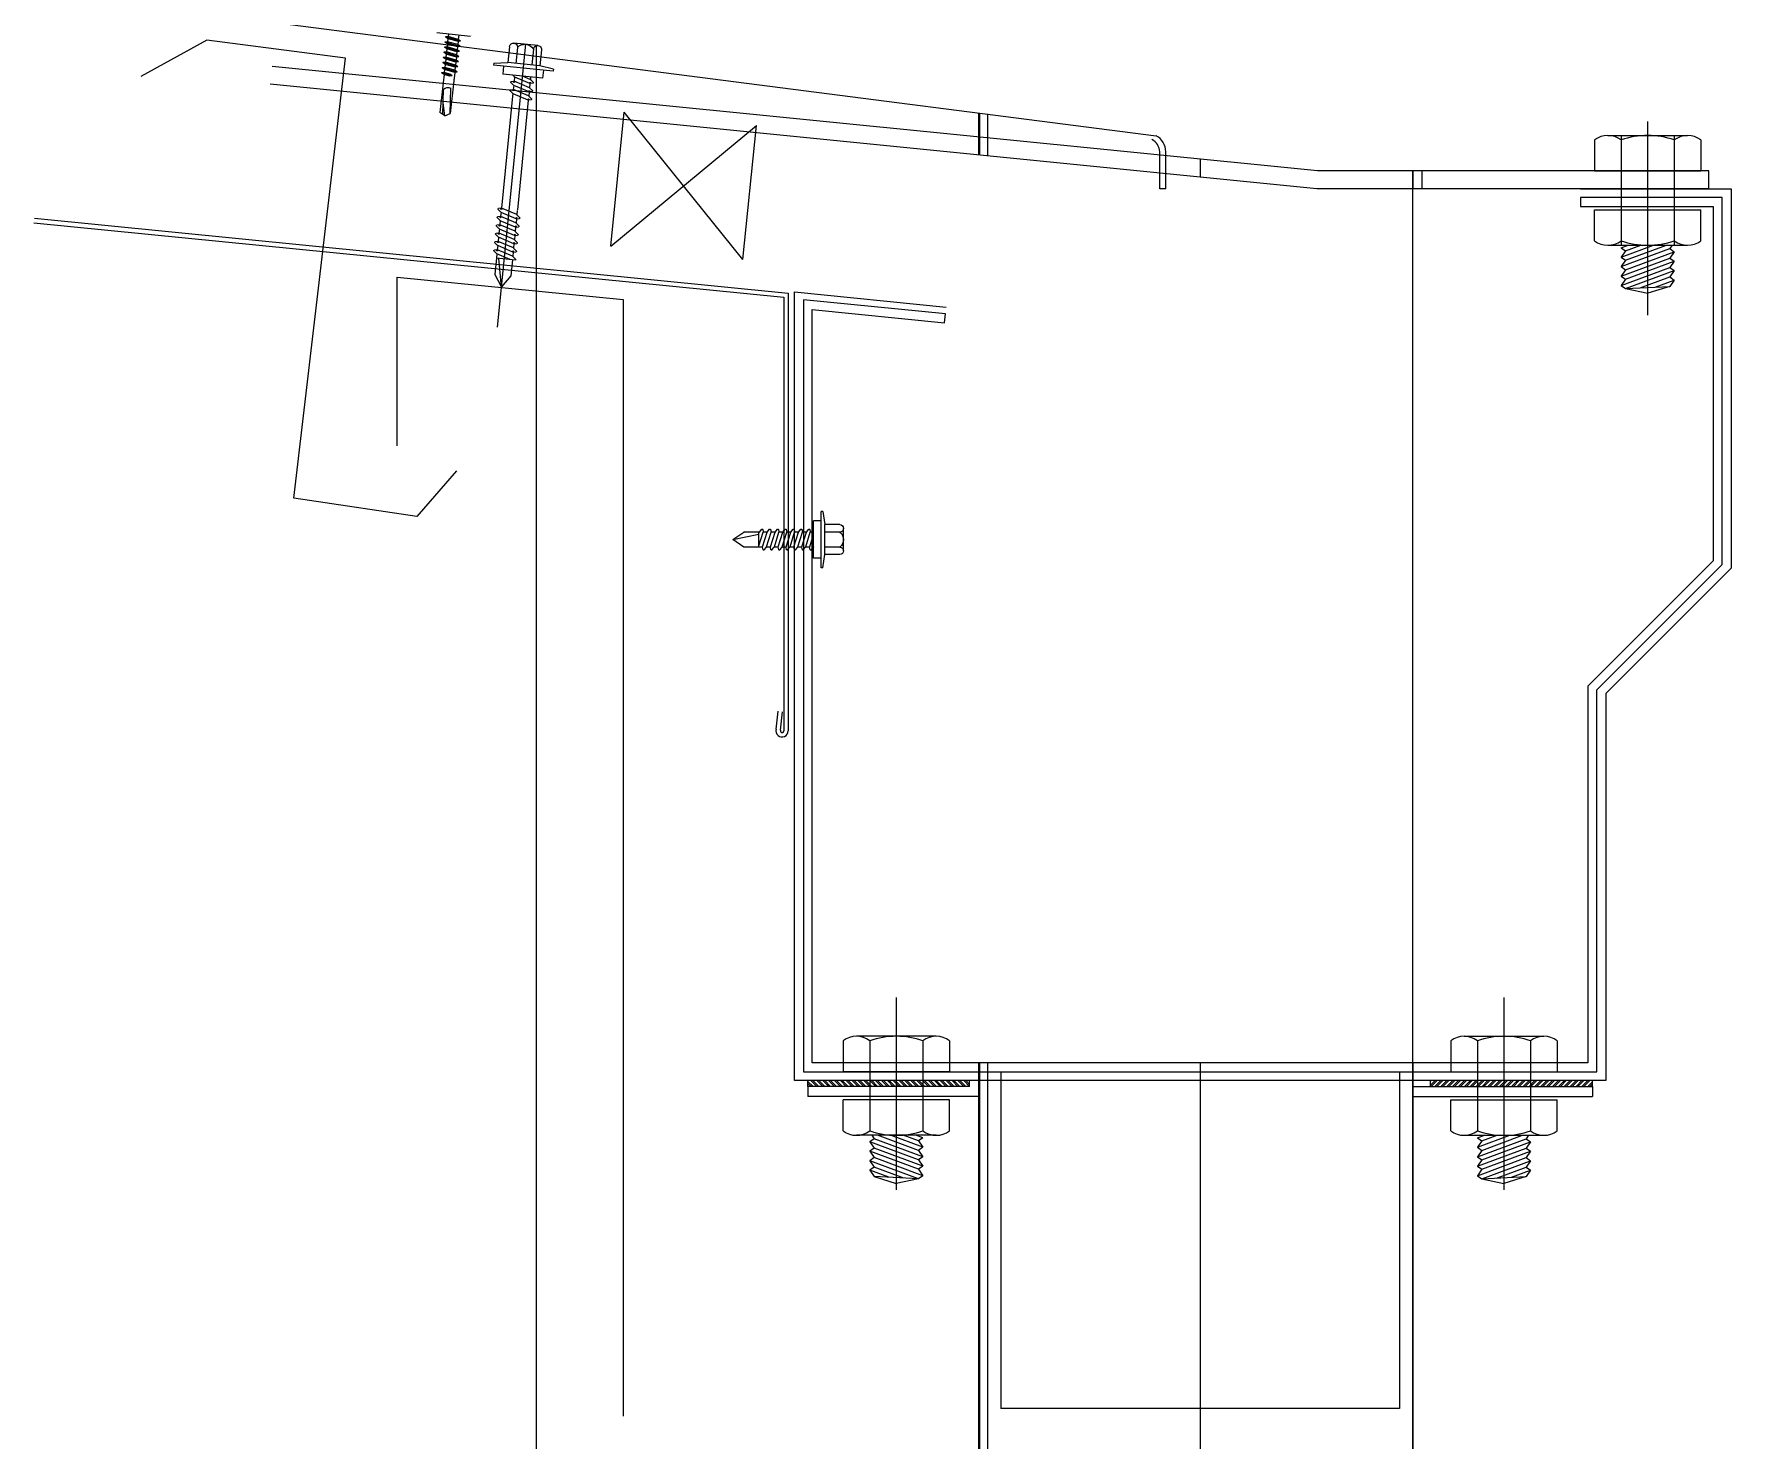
# Model space of a CAD drawing. Header units: metres. Extents: x 1610 to 5629, y 732 to 3974.
# Drawn here: x 1790.3475 to 1790.5617, y 901.8135 to 901.991 of the extents above; entities that cross this region are included whole.
import ezdxf

# ---------------------------------------------------------------- set-up
doc = ezdxf.new("R2010")
doc.units = ezdxf.units.M
doc.header["$MEASUREMENT"] = 0
doc.layers.get('0').update_dxf_attribs({"lineweight": 0})

# ---------------------------------------------------------------- blocks, each defined once
blk = doc.blocks.new('SRW-20')
for p, q in [((-2.705422169499799, 4.734488796530059), (-2.705422169499799, 2.029066627059365)), ((-2.029066627117571, 5.410844338883178), (2.029066627117571, 5.410844338854075)), ((-1.352711084735344, 4.734488796530059), (-1.352711084735344, 2.029066627059365)), ((1.352711084677139, 4.734488796500953), (1.352711084677139, 2.029066627059365)), ((2.705422169383381, 4.734488796530059), (2.705422169441589, 2.029066627030259)), ((-5.07266656772117, 1.690888855897356), (-2.705422169499799, 2.029066627059365)), ((-5.07266656772117, 1.690888855897356), (-5.07266656772117, 1.352711084735344)), ((-5.07266656772117, 1.352711084735344), (5.07266656766296, 1.352711084677139)), ((-3.381777711823815, 1.352711084706242), (-3.381777711823815, 0)), ((-3.381777711823815, 0), (3.381777711823815, 0)), ((-2.705422169441589, 2.029066627059365), (2.705422169499799, 2.029066627059365)), ((5.07266656766296, 1.690888855868251), (2.705422169441589, 2.029066627030259)), ((3.381777711823815, 1.352711084677139), (3.381777711823815, 0)), ((5.07266656766296, 1.690888855868251), (5.07266656766296, 1.352711084706242)), ((-1.868816154747037, -0.4361120414687323), (-1.368265371740561, -0.0186322928057052)), ((-1.868816154747037, -1.85252799550653), (-1.368265371740561, -1.435048246843503)), ((-1.868816154747037, -3.268943949544336), (-1.368265371740561, -2.851464200881308)), ((-1.824975299445213, -0.6132498307561037), (-1.378628323058364, -0.7083456031105017)), ((-1.824975299445213, -2.029665784793905), (-1.378628323058364, -2.124761557148302)), ((-1.352711084793553, -2.91038e-11), (-1.352711084793553, -0.0079450140765402)), ((-1.352711084793553, -0.7104601264582016), (-1.352711084735344, -1.42436096811434)), ((-1.352711084735344, -2.126876080495998), (-1.352711084735344, -2.840776922152143)), ((-1.333367849205385, -1.416069386119489), (1.327403977658832, -0.5899166617600713)), ((-1.333367849205385, -2.83248534015729), (1.327403977658832, -2.006332615797874)), ((-1.327403977658832, -0.7060096649511252), (0.9464257521030957, -2.91038e-11)), ((-1.32740397771704, -2.122425618988926), (1.333367849147176, -1.296272894658613)), ((-1.32740397771704, -3.538841573026726), (1.333367849147176, -2.712688848696414)), ((1.352711084735344, -2.91038e-11), (1.352711084677139, -0.585466200282099)), ((1.352711084735344, -1.287981312634655), (1.352711084735344, -2.001882154319901)), ((1.352711084735344, -2.70439726670156), (1.352711084677139, -3.418298108357701)), ((1.368265371682352, -1.277294033963698), (1.868816154688829, -0.8598142852715682)), ((1.368265371682352, -2.693709988001498), (1.868816154688829, -2.27623023930937)), ((1.824975299387005, -0.6826764959841967), (1.378628323058364, -0.5875807236297989)), ((1.824975299387005, -2.099092450021998), (1.378628323058364, -2.0039966776676)), ((-1.868816154747037, -4.68535990361124), (-1.368265371740561, -4.267880154919112)), ((-1.868816154747037, -6.101775857649045), (-1.368265371740561, -5.684296108956912)), ((-1.824975299445213, -3.446081738831707), (-1.378628323058364, -3.541177511186106)), ((-1.824975299445213, -4.862497692898613), (-1.378628323058364, -4.957593465223908)), ((-1.352711084735344, -3.543292034533807), (-1.352711084735344, -4.25719287621905)), ((-1.352711084735344, -4.959707988571608), (-1.352711084735344, -5.673608830256853)), ((-1.333367849205385, -4.248901294195093), (1.327403977658832, -3.422748569864778)), ((-1.333367849205385, -5.665317248232896), (1.327403977600625, -4.839164523902582)), ((-1.327403977658832, -4.955257527064532), (1.333367849147176, -4.129104802734219)), ((-1.32740397771704, -6.371673481102334), (1.333367849147176, -5.545520756772019)), ((1.352711084677139, -4.120813220739364), (1.352711084677139, -4.834714062424609)), ((1.352711084677139, -5.537229174777166), (1.352711084677139, -6.251130016462411)), ((1.368265371682352, -4.110125942039302), (1.868816154688829, -3.692646193347171)), ((1.368265371682352, -5.526541896077106), (1.86881615463062, -5.109062147384972)), ((1.824975299387005, -3.515508404088901), (1.378628323058364, -3.420412631705402)), ((1.824975299387005, -4.931924358126707), (1.378628323058364, -4.836828585743205)), ((-1.868816154747037, -7.518191811715951), (-1.368265371740561, -7.100712063023821)), ((-1.868816154747037, -8.934607765753752), (-1.368265371740561, -8.517128017061623)), ((-1.824975299387005, -6.278913646936416), (-1.378628323116573, -6.37400941926171)), ((-1.824975299445213, -7.695329600974218), (-1.378628323116573, -7.790425373328617)), ((-1.824975299445213, -9.11174555501202), (-1.378628323116573, -9.206841327395523)), ((-1.352711084735344, -6.376123942609406), (-1.352711084735344, -7.090024784323759)), ((-1.352711084735344, -7.792539896676315), (-1.352711084735344, -8.506440738361562)), ((-1.333367849205385, -7.081733202328903), (1.327403977600625, -6.255580477969486)), ((-1.333367849205385, -8.498149156366708), (1.327403977658832, -7.671996432036394)), ((-1.32740397771704, -7.788089435169238), (1.333367849147176, -6.961936710838926)), ((-1.32740397771704, -9.204505389236147), (1.333367849147176, -8.378352664905831)), ((-1.140454892622073, -9.854666864703177), (1.327403977600625, -9.088412386074193)), ((1.352711084677139, -6.953645128844073), (1.352711084677139, -7.667545970529318)), ((1.352711084677139, -8.370061082881875), (1.352711084677139, -9.083961924567118)), ((1.368265371682352, -6.942957850144012), (1.868816154688829, -6.525478101451881)), ((1.368265371682352, -8.359373804181812), (1.86881615463062, -7.941894055489684)), ((1.824975299328798, -6.34834031216451), (1.378628323000155, -6.253244539810112)), ((1.824975299328798, -7.764756266231414), (1.378628323058364, -7.669660493877018)), ((1.824975299328798, -9.18117222029832), (1.378628323058364, -9.08607644791482)), ((-1.352711084735344, -9.20895585071412), (-1.352711084735344, -9.854666864703177)), ((-1.352711084735344, -9.854666864703177), (1.352711084677139, -9.854666864674073)), ((-1.352711084735344, -9.854666864703177), (-1.352711084793553, -12.56008903411566)), ((-2.91038e-11, -14.58915566120413), (0.9725863542698788, -9.854666864644967)), ((1.14045489244745, -9.854666864674073), (1.333367849147176, -9.794768618943637)), ((1.352711084677139, -9.78647703694878), (1.352711084677139, -9.854666864674073)), ((1.352711084677139, -9.854666864674073), (1.352711084677139, -12.56008903411566)), ((1.368265371624147, -9.77578975824872), (1.868816154688829, -9.358310009556588)), ((-1.352711084793553, -12.56008903411566), (-2.91038e-11, -14.58915566120413)), ((-2.91038e-11, -14.58915566120413), (1.352711084677139, -12.56008903411566))]:
    blk.add_line(p, q)
for centre, radius, start, end in [((-2.029066627117571, 4.734488796530059), 0.6763555423608923, 0, 180), ((-8.73115e-11, 3.719955483131343), 1.690888855772311, 36.86989764117497, 143.1301023564905), ((2.029066627117571, 4.734488796530059), 0.6763555423608923, 0, 180), ((-1.303284010122297, -0.0965437879785895), 0.1014533313541339, 107.2492362302467, 129.829483170481), ((-1.803834793128769, -0.5140235366707202), 0.1014533313541339, 129.829483170481, 257.9727626916973), ((-1.803834793128769, -1.93043949070852), 0.1014533313541339, 129.829483170481, 257.9727626916973), ((-1.357487816741922, -0.6091193090251183), 0.1014533313541339, 257.9727626882618, 287.2492362302467), ((-1.357487816741922, -2.025535263062919), 0.1014533313541339, 257.9727626882618, 287.2492362302467), ((-1.303284010122297, -1.51295974201639), 0.1014533313541339, 107.2492362302467, 129.829483170481), ((-1.303284010122297, -2.929375696054194), 0.1014533313541339, 107.2492362302467, 129.829483170481), ((1.357487816741922, -0.6868070176860785), 0.1014533313541339, 77.97276268826182, 107.2492362302467), ((1.357487816741922, -2.103222971723879), 0.1014533313541339, 77.97276268826182, 107.2492362302467), ((1.303284010122297, -1.199382538732606), 0.1014533313541339, 287.2492362302467, 309.8294831710151), ((1.303284010064089, -1.199382538761708), 0.1014533313541339, 287.2492362302467, 309.8294831710151), ((1.303284010064089, -2.615798492799513), 0.1014533313541339, 287.2492362302467, 309.8294831710151), ((1.303284010122297, -2.615798492770409), 0.1014533313541339, 287.2492362302467, 309.8294831710151), ((1.803834793070564, -0.7819027900695801), 0.1014533313541339, 309.8294831704811, 77.97276268826182), ((1.803834793070564, -2.198318744107377), 0.1014533313541339, 309.8294831704811, 77.97276268826182), ((-1.803834793128769, -3.346855444746323), 0.1014533313541339, 129.829483170481, 257.9727626916973), ((-1.803834793128769, -4.76327139881323), 0.1014533313541339, 129.829483170481, 257.9727626916973), ((-1.803834793070564, -6.179687352821928), 0.1014533313541339, 129.829483170481, 257.9727626916973), ((-1.357487816741922, -3.441951217129826), 0.1014533313541339, 257.9727626882618, 287.2492362302467), ((-1.357487816741922, -4.858367171167627), 0.1014533313541339, 257.9727626882618, 287.2492362302467), ((-1.303284010122297, -4.345791650091996), 0.1014533313541339, 107.2492362302467, 129.829483170481), ((-1.303284010122297, -5.762207604129799), 0.1014533313541339, 107.2492362302467, 129.829483170481), ((1.357487816741922, -3.519638925761681), 0.1014533313541339, 77.97276268826182, 107.2492362302467), ((1.357487816741922, -3.519638925761681), 0.1014533313541339, 77.97276268826182, 107.2492362302467), ((1.357487816741922, -4.936054879828589), 0.1014533313541339, 77.97276268826182, 107.2492362302467), ((1.303284010122297, -4.032214446808212), 0.1014533313541339, 287.2492362302467, 309.8294831710151), ((1.303284010064089, -5.448630400846012), 0.1014533313541339, 287.2492362302467, 309.8294831710151), ((1.803834793070564, -3.614734698145185), 0.1014533313541339, 309.8294831704811, 77.97276268826182), ((1.803834793070564, -5.031150652153883), 0.1014533313541339, 309.8294831704811, 77.97276268989278), ((-1.803834793128769, -7.596103306888836), 0.1014533313541339, 129.829483170481, 257.9727626916973), ((-1.803834793128769, -9.012519260926636), 0.1014533313541339, 129.829483170481, 257.9727626882618), ((-1.35748781680013, -6.274783125176327), 0.1014533313541339, 257.9727626898928, 287.2492362302467), ((-1.35748781680013, -7.691199079272338), 0.1014533313541339, 257.9727626898928, 287.2492362302467), ((-1.303284010122297, -7.178623558225808), 0.1014533313541339, 107.2492362302467, 129.829483170481), ((-1.303284010122297, -8.595039512263611), 0.1014533313541339, 107.2492362302467, 129.829483170481), ((1.357487816683714, -6.352470833866391), 0.1014533313541339, 77.97276268826182, 107.2492362302467), ((1.357487816741922, -7.768886787933292), 0.1014533313541339, 77.97276268826182, 107.2492362302467), ((1.357487816683714, -9.1853027419711), 0.1014533313541339, 77.97276268826182, 107.2492362302467), ((1.303284010122297, -6.865046354912919), 0.1014533313541339, 287.2492362302467, 309.8294831704811), ((1.303284010064089, -8.281462308950722), 0.1014533313541339, 287.2492362302467, 309.8294831710151), ((1.803834793012356, -6.447566606249893), 0.1014533313541339, 309.8294831704811, 77.97276269006647), ((1.803834793012356, -7.863982560316797), 0.1014533313541339, 309.8294831704811, 77.97276269006647), ((1.803834793012356, -9.2803985143546), 0.1014533313541339, 309.8294831704811, 77.97276268989278), ((-1.35748781680013, -9.10761503331014), 0.1014533313541339, 257.9727626882618, 287.2492362302467), ((1.303284010064089, -9.697878263017627), 0.1014533313541339, 287.2492362302467, 309.8294831704811)]:
    blk.add_arc(centre, radius, start, end)
blk = doc.blocks.new('SRW-55')
for p, q in [((-3.606557377061107, 6.31147540983511), (-3.606557377119314, 2.704918032744898)), ((-2.704918032832208, 7.213114754093112), (2.704918032774, 7.213114754093112)), ((-1.803278688545104, 6.31147540983511), (-1.803278688603313, 2.704918032744898)), ((1.803278688486898, 6.31147540983511), (1.803278688486898, 2.704918032744898)), ((3.606557377002899, 6.31147540983511), (3.606557377002899, 2.704918032744898)), ((-6.762295082007769, 2.254098360659555), (-3.606557377119314, 2.704918032744898)), ((-6.762295082007769, 2.254098360659555), (-6.762295082007769, 1.803278688516001)), ((-6.762295082007769, 1.803278688516001), (6.762295081891353, 1.803278688516001)), ((-4.508196721348213, 1.803278688516001), (-4.50819672129, 0)), ((-4.50819672129, 0), (4.50819672129, 0)), ((-3.606557377061107, 2.704918032774), (3.606557377119314, 2.704918032744898)), ((-1.803278688545104, 0), (-1.803278688545104, -0.5679221832251642)), ((-1.777492513851028, -0.5568688006605953), (0.0160025292716455, 0)), ((1.824013873207149, -0.3718694775016047), (2.269878753373625, 0)), ((6.762295081891353, 2.254098360630451), (3.606557377002899, 2.704918032744898)), ((4.50819672129, 1.803278688486898), (4.50819672129, 0)), ((6.762295081891353, 2.254098360630451), (6.762295081891353, 1.803278688516001)), ((-2.491290551697602, -1.138705171761102), (-1.824013873265355, -0.5821692328318023)), ((-2.49129055175581, -3.026907858118648), (-1.824013873265355, -2.470371919160243)), ((-2.432846970536048, -1.374844879581359), (-1.837828567047834, -1.501615615503397)), ((-2.432846970594253, -3.263047565968006), (-1.837828566989628, -3.389818301860942)), ((-1.803278688545104, -1.504434454604051), (-1.803278688545104, -2.456124869553605)), ((-1.803278688545104, -3.392637140903388), (-1.803278688545104, -4.344327555911148)), ((-1.777492513851028, -2.445071486989036), (1.7695421668177, -1.343739784962961)), ((-1.777492513792821, -4.333274173317477), (1.7695421668177, -3.231942471320508)), ((-1.769542166875905, -1.498501611698884), (1.777492513734614, -0.3971699096728116)), ((-1.769542166875905, -3.386704298027324), (1.777492513734614, -2.285372596001252)), ((1.803278688486898, -0.3861165271082427), (1.803278688486898, -1.337806942057796)), ((1.803278688486898, -2.274319213436684), (1.803278688486898, -3.226009628386237)), ((1.824013873207149, -2.260072163830042), (2.491290551639393, -1.703536224871639)), ((1.824013873207149, -4.14827485018759), (2.491290551639393, -3.591738911200081)), ((2.432846970536048, -1.467396517051384), (1.837828566989628, -1.340625781129344)), ((2.432846970536048, -3.355599203379825), (1.837828566989628, -3.228828467486891)), ((-2.49129055175581, -4.915110544476192), (-1.824013873265355, -4.358574605488683)), ((-2.432846970594253, -5.151250252325549), (-1.837828567047834, -5.278020988189378)), ((-1.803278688545104, -5.280839827260934), (-1.803278688545104, -30.17503923445474)), ((-1.769542166875905, -5.274906984355767), (1.777492513734614, -4.173575282358796)), ((1.803278688486898, -4.16252189976512), (1.803278688486898, -5.452951151470188)), ((1.803278688486898, -5.452951151470188), (1.803278688486898, -30.13289790891577)), ((-1.803278688545104, -30.29952542146202), (-1.803278688545104, -31.25121583641157)), ((-1.777492513851028, -31.24016245387611), (1.7695421668177, -30.13883075182093)), ((2.491290551639393, -30.49862719175871), (1.824013873265355, -31.05516313068802)), ((1.83782856693142, -30.13571674801643), (2.432846970536048, -30.26248748390935)), ((-2.49129055175581, -31.82199882497662), (-1.824013873323563, -31.26546288604732)), ((-2.49129055175581, -33.71020151133417), (-1.824013873323563, -33.15366557237576)), ((-1.837828566989628, -32.18490926871891), (-2.432846970594253, -32.05813853282598)), ((-1.837828566989628, -34.07311195507646), (-2.432846970594253, -33.94634121915442)), ((-1.803278688545104, -32.18772810779046), (-1.803278688545104, -33.13941852276912)), ((-1.803278688545104, -34.07593079411891), (-1.803278688545104, -35.02762120912666)), ((-1.777492513851028, -33.12836514020455), (1.7695421668177, -32.02703343817848)), ((-1.777492513851028, -35.01656782653299), (1.7695421668177, -33.91523612453602)), ((-1.769542166875905, -32.1817952649144), (1.777492513734614, -31.08046356285922)), ((-1.769542166875905, -34.06999795124284), (1.777492513734614, -32.96866624921678)), ((1.803278688486898, -31.06941018032376), (1.803278688486898, -32.02110059524421)), ((1.803278688486898, -32.9576128666522), (1.803278688486898, -33.90930328160175)), ((2.491290551639393, -32.38682987808715), (1.824013873265355, -32.94336581704556)), ((2.491290551639393, -34.2750325644447), (1.824013873265355, -34.8315685034031)), ((1.83782856693142, -32.02391943434486), (2.432846970536048, -32.1506901702669)), ((1.83782856693142, -33.91212212070242), (2.432846970536048, -34.03889285659534)), ((-2.49129055175581, -35.59840419769171), (-1.824013873323563, -35.0418682587333)), ((-2.49129055175581, -37.48660688404925), (-1.824013873323563, -36.93007094506175)), ((-1.837828566989628, -35.961314641434), (-2.432846970594253, -35.83454390551196)), ((-1.837828566989628, -37.84951732776243), (-2.432846970594253, -37.72274659186951)), ((-1.803278688545104, -35.96413348047645), (-1.803278688545104, -36.91582389548421)), ((-1.803278688545104, -37.85233616683399), (-1.803278688545104, -38.80402658181265)), ((-1.777492513851028, -36.90477051289054), (1.7695421668177, -35.80343881089357)), ((-1.777492513851028, -38.79297319924808), (1.7695421668177, -37.69164149725111)), ((-1.769542166875905, -35.95820063760039), (1.777492513734614, -34.8568689355743)), ((-1.769542166875905, -37.84640332392882), (1.777492513734614, -36.74507162193186)), ((1.803278688486898, -34.84581555300974), (1.803278688486898, -35.79750596795931)), ((1.803278688486898, -36.73401823936729), (1.803278688486898, -37.68570865431685)), ((2.491290551639393, -36.16323525080224), (1.824013873265355, -36.71977118976065)), ((2.491290551639393, -38.05143793715979), (1.824013873265355, -38.60797387611819)), ((1.83782856693142, -35.80032480705995), (2.432846970536048, -35.92709554295288)), ((1.83782856693142, -37.6885274934175), (2.432846970536048, -37.81529822931043)), ((-2.49129055175581, -39.3748095704068), (-1.824013873323563, -38.81827363141929)), ((-2.49129055175581, -41.26301225676435), (-1.824013873323563, -40.7064763177768)), ((-2.485359490528936, -41.47540983612997), (1.803278688486898, -41.47540983607178)), ((-1.837828566989628, -39.73772001412), (-2.432846970594253, -39.61094927822705)), ((-1.803278688545104, -39.74053885319154), (-1.803278688545104, -40.69222926817018)), ((-1.803278688603313, -41.47540983612997), (-1.803278688545104, -45.08196721313288)), ((-1.777492513851028, -40.68117588560563), (1.7695421668177, -39.57984418360866)), ((-1.769542166875905, -39.73460601028637), (1.777492513734614, -38.6332743082894)), ((-1.294817913294535, -41.47540983612997), (1.777492513734614, -40.52147699464695)), ((-2.91038e-11, -47.78688524590689), (1.296540159470167, -41.47540983604267)), ((1.803278688486898, -38.62222092572483), (1.803278688486898, -39.57391134067439)), ((1.803278688486898, -40.51042361205327), (1.803278688486898, -41.47540983607178)), ((1.803278688486898, -41.47540983607178), (1.803278688486898, -45.08196721313288)), ((2.491290551639393, -39.93964062351733), (1.824013873265355, -40.49617656244664)), ((1.83782856693142, -39.57673017974594), (2.432846970536048, -39.70350091566798)), ((-1.803278688545104, -45.08196721313288), (-2.91038e-11, -47.78688524590689)), ((-2.91038e-11, -47.78688524590689), (1.803278688486898, -45.08196721313288))]:
    blk.add_line(p, q)
for centre, radius, start, end in [((-2.704918032832208, 6.31147540983511), 0.9016393442622948, 359.9999999999969, 179.999999999997), ((-8.73115e-11, 4.959016393608178), 2.254098360482545, 36.86989764090518, 143.1301023566877), ((2.704918032774, 6.31147540983511), 0.9016393442622948, 359.9999999999969, 179.999999999997), ((-2.404664881323693, -1.24256780766882), 0.1352459016393442, 129.8294831705882, 257.9727626888492), ((-2.404664881323693, -3.130770494055469), 0.1352459016393442, 129.8294831707322, 257.9727626920613), ((-1.809646477777278, -1.369338543590854), 0.1352459016393442, 257.9727626859408, 287.2492362300611), ((-1.809646477777278, -3.257541229948401), 0.1352459016393442, 257.9727626884571, 287.2492362298917), ((-1.737388202949659, -0.6860318687395193), 0.1352459016393442, 107.2492362299194, 129.8294831706461), ((-1.737388202949659, -2.57423455506796), 0.1352459016393442, 107.2492362301347, 129.8294831704259), ((1.80964647771907, -1.472902853041887), 0.1352459016393442, 77.97276268845692, 107.249236229963), ((1.80964647771907, -3.361105539399431), 0.1352459016393442, 77.9727626880647, 107.2492362298917), ((1.737388202833245, -0.2680068415938877), 0.1352459016393442, 287.2492362300007, 309.8294831710748), ((1.737388202833245, -2.156209527922329), 0.1352459016393442, 287.2492362298282, 309.829483171217), ((2.404664881265488, -1.599673588963923), 0.1352459016393442, 309.8294831708761, 77.97276268784347), ((2.404664881265488, -3.487876275292363), 0.1352459016393442, 309.8294831708761, 77.97276268958196), ((-2.404664881323693, -5.018973180383905), 0.1352459016393442, 129.8294831698755, 257.9727626913203), ((-1.809646477777278, -5.145743916276837), 0.1352459016393442, 257.9727626899057, 287.2492362296368), ((-1.737388202891452, -4.462437241396402), 0.1352459016393442, 107.2492362299023, 129.8294831707322), ((1.737388202833245, -4.044412214250765), 0.1352459016393442, 287.249236229572, 309.8294831717828), ((1.80964647771907, -30.26799381992896), 0.1352459016393442, 77.97276268803947, 107.2492362300222), ((2.404664881265488, -30.39476455582189), 0.1352459016393442, 309.8294831708295, 77.9727626885157), ((-2.404664881323693, -31.92586146091344), 0.1352459016393442, 129.8294831706525, 257.9727626886856), ((-2.404664881323693, -33.81406414724188), 0.1352459016393442, 129.8294831706525, 257.9727626886856), ((-1.809646477777278, -32.05263219680637), 0.1352459016393442, 257.9727626882828, 287.2492362299993), ((-1.809646477777278, -33.94083488316392), 0.1352459016393442, 257.9727626882828, 287.2492362299993), ((-1.737388202949659, -31.36932552195503), 0.1352459016393442, 107.2492362299403, 129.8294831705267), ((-1.737388202949659, -33.25752820828347), 0.1352459016393442, 107.2492362299403, 129.8294831705267), ((1.80964647771907, -32.1561965062574), 0.1352459016393442, 77.97276268803947, 107.2492362300222), ((1.80964647771907, -34.04439919261495), 0.1352459016393442, 77.97276268803947, 107.2492362300222), ((1.737388202833245, -30.9513004947803), 0.1352459016393442, 287.2492362300396, 309.8294831710626), ((1.737388202833245, -32.83950318110874), 0.1352459016393442, 287.2492362300396, 309.8294831710626), ((2.404664881265488, -32.28296724217944), 0.1352459016393442, 309.8294831708295, 77.9727626885157), ((2.404664881265488, -34.17116992853698), 0.1352459016393442, 309.8294831708295, 77.9727626885157), ((-2.404664881323693, -35.70226683359942), 0.1352459016393442, 129.8294831706525, 257.9727626886856), ((-2.404664881323693, -37.59046951995697), 0.1352459016393442, 129.8294831706525, 257.9727626886856), ((-1.809646477777278, -35.82903756952146), 0.1352459016393442, 257.9727626882828, 287.2492362299993), ((-1.809646477777278, -37.7172402558499), 0.1352459016393442, 257.9727626882828, 287.2492362299993), ((-1.737388202949659, -35.14573089461193), 0.1352459016393442, 107.2492362299403, 129.8294831705267), ((-1.737388202949659, -37.03393358096946), 0.1352459016393442, 107.2492362299403, 129.8294831705267), ((1.80964647771907, -35.93260187897249), 0.1352459016393442, 77.97276268803947, 107.2492362300222), ((1.80964647771907, -37.82080456533004), 0.1352459016393442, 77.97276268803947, 107.2492362300222), ((1.737388202833245, -34.72770586746629), 0.1352459016393442, 287.2492362300396, 309.8294831710626), ((1.737388202833245, -36.61590855382383), 0.1352459016393442, 287.2492362300396, 309.8294831710626), ((2.404664881265488, -36.05937261486543), 0.1352459016393442, 309.8294831708295, 77.9727626885157), ((2.404664881265488, -37.94757530122297), 0.1352459016393442, 309.8294831708295, 77.9727626885157), ((-2.404664881323693, -39.47867220631451), 0.1352459016393442, 129.8294831706525, 257.9727626886856), ((-2.404664881323693, -41.36687489264295), 0.1352459016393442, 129.8294831706525, 233.3695785917325), ((-1.809646477777278, -39.60544294220746), 0.1352459016393442, 257.9727626882828, 287.2492362299993), ((-1.737388202949659, -38.92213626732701), 0.1352459016393442, 107.2492362299403, 129.8294831705267), ((-1.737388202949659, -40.81033895368454), 0.1352459016393442, 107.2492362299403, 129.8294831705267), ((1.80964647771907, -39.70900725168758), 0.1352459016393442, 77.97276268803947, 107.2492362300222), ((1.737388202833245, -38.50411124018137), 0.1352459016393442, 287.2492362300396, 309.8294831710626), ((1.737388202833245, -40.39231392653888), 0.1352459016393442, 287.2492362300396, 309.8294831710626), ((2.404664881265488, -39.83577798758051), 0.1352459016393442, 309.8294831708295, 77.9727626885157)]:
    blk.add_arc(centre, radius, start, end)

msp = doc.modelspace()

# ---------------------------------------------------------------- hatches: boundary and pattern name
h = msp.add_hatch()
h.set_pattern_fill('ANSI32', scale=0.0013987217597606, angle=6.999999999999999e-15, style=0)
h.set_pattern_definition([(134.9999999975279, (1673.87119038744, 912.5104278483445), (0.0003708921155109, 0.0003708921154789), []), (134.9999999975279, (1673.8709431262, 912.5104278483445), (0.0003708921155109, 0.0003708921154789), [])])
h.paths.add_polyline_path([(1790.459711183231, 901.8581179618664), (1790.459711183231, 901.8588708223724), (1790.465610898585, 901.8588708223724), (1790.465610898585, 901.8581179618664), (1790.46449192047, 901.8581179618664)])
h.paths.add_polyline_path([(1790.456354250976, 901.8581179618664), (1790.456354250976, 901.8588708223724), (1790.459711183231, 901.8588708223724), (1790.459711183231, 901.8581179618664)])
h.paths.add_polyline_path([(1790.452997318723, 901.8581179618664), (1790.452997318723, 901.8588708223724), (1790.456354250976, 901.8588708223724), (1790.456354250976, 901.8581179618664)])
h.paths.add_polyline_path([(1790.452997318723, 901.8588708223724), (1790.452997318723, 901.8581179618664), (1790.446861164117, 901.8581179618664), (1790.446365921528, 901.8588708223724)])
h.paths.add_polyline_path([(1790.44518956015, 901.8581179618664), (1790.44518956015, 901.8588708223724), (1790.446365921528, 901.8588708223724), (1790.446861164117, 901.8581179618664)])
h = msp.add_hatch()
h.set_pattern_fill('ANSI32', scale=0.0013987217597606, angle=6.999999999999999e-15, style=0)
h.set_pattern_definition([(45, (1592.820596296843, 912.5104278506892), (-0.0003708921154949, 0.0003708921154949), []), (45, (1592.820843558081, 912.5104278506892), (-0.0003708921154949, 0.0003708921154949), [])])
h.paths.add_polyline_path([(1790.529697438262, 901.8581179618664), (1790.529697438262, 901.8588708223724), (1790.523797722908, 901.8588708223724), (1790.523797722908, 901.8581179618664), (1790.524916700498, 901.8581179618664)])
h.paths.add_polyline_path([(1790.533054370511, 901.8581179618664), (1790.533054370511, 901.8588708223724), (1790.529697438262, 901.8588708223724), (1790.529697438262, 901.8581179618664)])
h.paths.add_polyline_path([(1790.536411302767, 901.8581179618664), (1790.536411302767, 901.8588708223724), (1790.533054370511, 901.8588708223724), (1790.533054370511, 901.8581179618664)])
h.paths.add_polyline_path([(1790.536411302767, 901.8588708223724), (1790.536411302767, 901.8581179618664), (1790.542547456854, 901.8581179618664), (1790.543042699443, 901.8588708223724)])
h.paths.add_polyline_path([(1790.544219061861, 901.8581179618664), (1790.544219061861, 901.8588708223724), (1790.543042699443, 901.8588708223724), (1790.542547456854, 901.8581179618664)])

# ---------------------------------------------------------------- linework, layer by layer
at = {"color": 7}
for p, q in [((1790.373939364787, 901.9929936666263), (1790.489170314383, 901.9781813531473)), ((1790.36934018985, 901.9902327286864), (1790.360975262781, 901.9856361403116)), ((1790.386840765024, 901.9879831243248), (1790.36934018985, 901.9902327286864)), ((1790.402584095637, 901.990716110024), (1790.398350930447, 901.9911743638104)), ((1790.399784232877, 901.9906997551117), (1790.399451185148, 901.9906573547943)), ((1790.399755050142, 901.9904301732962), (1790.399451185148, 901.9906573547943)), ((1790.401361516362, 901.9901031318773), (1790.399451185148, 901.9906573547943)), ((1790.399755050142, 901.9904301732962), (1790.399713965772, 901.9900506552144)), ((1790.401028467591, 901.9900607315594), (1790.399755050142, 901.9904301732962)), ((1790.399818413144, 901.9910155037628), (1790.399784232877, 901.9906997551117)), ((1790.40105765137, 901.990330313636), (1790.399784232877, 901.9906997551117)), ((1790.401116611377, 901.9908749687693), (1790.40105765137, 901.990330313636)), ((1790.401361516362, 901.9901031318773), (1790.40105765137, 901.990330313636)), ((1790.402758149404, 901.9908680112566), (1790.402756743574, 901.9908550299764)), ((1790.399503164455, 901.9881033583856), (1790.399170116726, 901.9880609567653)), ((1790.399473981718, 901.9878337773497), (1790.399170116726, 901.9880609567653)), ((1790.401080448464, 901.9875067348883), (1790.399170116726, 901.9880609567653)), ((1790.399573431039, 901.9887524569816), (1790.399240383833, 901.9887100566632)), ((1790.399544247783, 901.9884828762052), (1790.399240383833, 901.9887100566632)), ((1790.401150716087, 901.9881558347874), (1790.399240383833, 901.9887100566632)), ((1790.399643698146, 901.9894015568802), (1790.399310651459, 901.9893591552586)), ((1790.399614515411, 901.989131974801), (1790.399310651459, 901.9893591552586)), ((1790.401220982153, 901.9888049346856), (1790.399310651459, 901.9893591552586)), ((1790.399713965772, 901.9900506552144), (1790.399380917522, 901.990008255157)), ((1790.401291248214, 901.9894540332804), (1790.399380917522, 901.990008255157)), ((1790.399684782515, 901.9897810747012), (1790.399380917522, 901.990008255157)), ((1790.399544247783, 901.9884828762052), (1790.399503164455, 901.9881033583856)), ((1790.400776582426, 901.9877339166483), (1790.399503164455, 901.9881033583856)), ((1790.400817666796, 901.9881134347307), (1790.399544247783, 901.9884828762052)), ((1790.399614515411, 901.989131974801), (1790.399573431039, 901.9887524569816)), ((1790.400846850573, 901.9883830162863), (1790.399573431039, 901.9887524569816)), ((1790.400887933901, 901.9887625333254), (1790.399614515411, 901.989131974801)), ((1790.399684782515, 901.9897810747012), (1790.399643698146, 901.9894015568802)), ((1790.400917116638, 901.9890321151423), (1790.399643698146, 901.9894015568802)), ((1790.400958201528, 901.9894116332235), (1790.399684782515, 901.9897810747012)), ((1790.400987384266, 901.9896812137393), (1790.399713965772, 901.9900506552144)), ((1790.400817666796, 901.9881134347307), (1790.400776582426, 901.9877339166483)), ((1790.401150716087, 901.9881558347874), (1790.400817666796, 901.9881134347307)), ((1790.400887933901, 901.9887625333254), (1790.400846850573, 901.9883830162863)), ((1790.401150716087, 901.9881558347874), (1790.400846850573, 901.9883830162863)), ((1790.401220982153, 901.9888049346856), (1790.400887933901, 901.9887625333254)), ((1790.400958201528, 901.9894116332235), (1790.400917116638, 901.9890321151423)), ((1790.401220982153, 901.9888049346856), (1790.400917116638, 901.9890321151423)), ((1790.401291248214, 901.9894540332804), (1790.400958201528, 901.9894116332235)), ((1790.401028467591, 901.9900607315594), (1790.400987384266, 901.9896812137393)), ((1790.401291248214, 901.9894540332804), (1790.400987384266, 901.9896812137393)), ((1790.401361516362, 901.9901031318773), (1790.401028467591, 901.9900607315594)), ((1790.40602292828, 901.9540225222509), (1790.409592537161, 901.989718621216)), ((1790.410958017821, 899.5984209417543, -23.91686604215113), (1790.410935565079, 901.9895843179953, -55.54783483703315)), ((1790.509538613665, 901.9737250525222), (1790.377551981286, 901.9869237166463)), ((1790.38029286945, 901.9324155967304), (1790.386813143917, 901.9879866745977)), ((1790.39929236314, 901.9861560599943), (1790.398959314891, 901.9861136599357)), ((1790.399263179881, 901.9858864794787), (1790.398959314891, 901.9861136599357)), ((1790.400294123112, 901.9857214177214), (1790.398959314891, 901.9861136599357)), ((1790.399362630244, 901.986805159892), (1790.399029582514, 901.9867627585312)), ((1790.399333447508, 901.9865355780748), (1790.399029582514, 901.9867627585312)), ((1790.400939913729, 901.9862085366556), (1790.399029582514, 901.9867627585312)), ((1790.399432897352, 901.987454258487), (1790.399099849622, 901.9874118581693)), ((1790.399403714613, 901.987184677972), (1790.399099849622, 901.9874118581693)), ((1790.401010180835, 901.9868576365543), (1790.399099849622, 901.9874118581693)), ((1790.399333447508, 901.9865355780748), (1790.39929236314, 901.9861560599943)), ((1790.399990258118, 901.9859485981784), (1790.39929236314, 901.9861560599943)), ((1790.400606866, 901.9861661363376), (1790.399333447508, 901.9865355780748)), ((1790.399403714613, 901.987184677972), (1790.399362630244, 901.986805159892)), ((1790.400636048736, 901.9864357184148), (1790.399362630244, 901.986805159892)), ((1790.400677133106, 901.9868152362357), (1790.399403714613, 901.987184677972)), ((1790.399473981718, 901.9878337773497), (1790.399432897352, 901.987454258487)), ((1790.400706316362, 901.98708481675), (1790.399432897352, 901.987454258487)), ((1790.400747400211, 901.9874643348312), (1790.399473981718, 901.9878337773497)), ((1790.400294123112, 901.9857214177214), (1790.399990258118, 901.9859485981784)), ((1790.400606866, 901.9861661363376), (1790.400491430943, 901.9850998013693)), ((1790.400606866, 901.9861661363376), (1790.40056578163, 901.9857866185173)), ((1790.400939913729, 901.9862085366556), (1790.400606866, 901.9861661363376)), ((1790.400677133106, 901.9868152362357), (1790.400636048736, 901.9864357184148)), ((1790.400939913729, 901.9862085366556), (1790.400636048736, 901.9864357184148)), ((1790.401010180835, 901.9868576365543), (1790.400677133106, 901.9868152362357)), ((1790.400747400211, 901.9874643348312), (1790.400706316362, 901.98708481675)), ((1790.401010180835, 901.9868576365543), (1790.400706316362, 901.98708481675)), ((1790.401080448464, 901.9875067348883), (1790.400747400211, 901.9874643348312)), ((1790.401080448464, 901.9875067348883), (1790.400776582426, 901.9877339166483)), ((1790.509426993842, 901.9714870976004), (1790.377329295532, 901.9846968676917)), ((1790.39919323375, 901.9852403358396), (1790.398747700712, 901.981124686576)), ((1790.399125977876, 901.9808512298642), (1790.399192083241, 901.9840649801163)), ((1790.399263179881, 901.9858864794787), (1790.39919323375, 901.9852403358396)), ((1790.399263179881, 901.9858864794787), (1790.399222096554, 901.9855069613973)), ((1790.39996107486, 901.9856790166232), (1790.399263179881, 901.9858864794787)), ((1790.400294123112, 901.9857214177214), (1790.39996107486, 901.9856790166232)), ((1790.400491430943, 901.9850998013693), (1790.400045898944, 901.9809841531486)), ((1790.400045898944, 901.9809841531486), (1790.40011200483, 901.9841979033994)), ((1790.400536598895, 901.9855170380032), (1790.400495515568, 901.9851375199223)), ((1790.399356230531, 901.9806796615744), (1790.399156536745, 901.9823862654416)), ((1790.399356230531, 901.9806796615744), (1790.398747700712, 901.981124686576)), ((1790.399356230531, 901.9806796615744), (1790.400045898944, 901.9809841531486)), ((1790.420298957005, 901.9642309834562), (1790.421991251402, 901.9811539253272)), ((1790.437000319343, 901.9625608470664), (1790.421991251402, 901.9811539253272)), ((1790.466729874757, 901.9810659499284, 13.77418088674684), (1790.466729874757, 901.9757568095932, 13.77130605943724)), ((1790.466912474193, 901.9757385496504, -53.28811909935538), (1790.466912435408, 901.9810424827464, -53.40394076081074)), ((1790.467848852349, 901.9809221114303, 13.77125779438091), (1790.467848852349, 901.9756449118305, 13.76840324896906)), ((1790.551201498621, 901.9555193963713), (1790.551201498621, 901.9799759051416)), ((1790.420298957005, 901.9642309834562), (1790.438692613736, 901.9794837889384)), ((1790.437000319343, 901.9625608470664), (1790.438692613736, 901.9794837889384)), ((1790.54448847355, 901.9776409842917), (1790.54448847355, 901.9737250525222)), ((1790.546166728907, 901.9782004037855), (1790.556236268336, 901.9782004037855)), ((1790.547844985825, 901.9782004037855), (1790.547844985825, 901.9643541761217)), ((1790.55455801194, 901.9782004037855), (1790.55455801194, 901.9643541761217)), ((1790.557914524733, 901.9776409842917), (1790.557914524733, 901.9737250525222)), ((1790.489596068857, 901.9714559689493), (1790.489596073024, 901.9761485058713)), ((1790.490362581254, 901.9714559689493), (1790.490362586984, 901.9761495709275)), ((1790.494704310224, 901.9752084829644, 13.76819183243597), (1790.494704310224, 901.9729593659899, 13.76697522116404)), ((1790.55892481401, 901.9737250525222), (1790.509538613665, 901.9737250525222)), ((1790.521559768113, 894.9276986953764), (1790.521559768113, 901.9737250525222)), ((1790.521559768115, 894.7813236869298), (1790.521559768114, 901.9737250525222)), ((1790.521559767869, 901.9737250525222, 13.7674140480955), (1790.521559767869, 901.9714870976004, 13.76620345697568)), ((1790.522678746356, 901.9737250525222, 13.77025731151124), (1790.522678746356, 901.9714870976004, 13.7690454524012)), ((1790.54448847355, 901.9737250525222), (1790.557914524733, 901.9737250525222)), ((1790.55892481401, 901.9714870976004), (1790.55892481401, 901.9737250525222)), ((1790.490362581254, 901.9714559689493), (1790.489596068857, 901.9714559689493)), ((1790.55892481401, 901.9714870976004), (1790.509426993842, 901.9714870976004)), ((1790.542699641543, 901.9714870976004, -0.0269138974266028), (1790.561722257467, 901.9714870976004, -0.0269138974266028)), ((1790.561722257467, 901.9714870976004, -0.0269138974266028), (1790.561722257467, 901.9235630551944, -0.0269138974266028)), ((1790.560603279875, 901.9703681202697, -22.85006838609037), (1790.542699641543, 901.9703681202697, -22.85006838609037)), ((1790.542699641543, 901.9703681202697, -22.85006838609037), (1790.542699641543, 901.9692491429392, -22.85006838609037)), ((1790.542699641543, 901.9692491429392, -22.85006838609037), (1790.559484302284, 901.9692491429392, -22.85006838609037)), ((1790.54448847355, 901.9649135943145), (1790.54448847355, 901.9688295263426)), ((1790.54448847355, 901.9688295263426), (1790.557914524733, 901.9688295263426)), ((1790.557914524733, 901.9649135943145), (1790.557914524733, 901.9688295263426)), ((1790.559484302284, 901.9692491429392, -22.85006838609037), (1790.559484302284, 901.9244900465857, -22.85006838609037)), ((1790.560603279875, 901.9240265514104, -22.85006838609037), (1790.560603279875, 901.9703681202697, -22.85006838609037)), ((1790.347496719042, 901.9671933630966, -0.0269138974266028), (1790.442142539843, 901.9577770686303, -0.0269138974266028)), ((1790.347552108718, 901.9677501024944, -0.0269138974266028), (1790.442702028641, 901.9582836566184, -0.0269138974266028)), ((1790.546166728907, 901.9643541761217), (1790.556236268336, 901.9643541761217)), ((1790.547844985825, 901.9628349605812), (1790.551950718973, 901.9643541761217)), ((1790.547844985825, 901.9640279358397), (1790.548726661803, 901.9643541761217)), ((1790.547844985825, 901.9640279358397), (1790.548404405321, 901.9636384458873)), ((1790.547844985825, 901.9616419850634), (1790.553998592967, 901.9639189612004)), ((1790.548404405321, 901.9636384458873), (1790.547844985825, 901.9628349605812)), ((1790.547844985825, 901.9628349605812), (1790.548404405321, 901.9624454714116)), ((1790.547844985825, 901.9604490108476), (1790.553998592967, 901.9627259856816)), ((1790.548404405321, 901.9624454714116), (1790.547844985825, 901.9616419850634)), ((1790.548404405321, 901.9624454714116), (1790.553562748076, 901.9643541761217)), ((1790.548404405321, 901.9636384458873), (1790.550338690909, 901.9643541761217)), ((1790.548404405321, 901.9612524961535), (1790.55455801194, 901.9635294717704)), ((1790.554301606539, 901.9643541761217), (1790.553998592967, 901.9639189612004)), ((1790.553998592967, 901.9639189612004), (1790.55455801194, 901.9635294717704)), ((1790.55455801194, 901.9635294717704), (1790.553998592967, 901.9627259856816)), ((1790.553998592967, 901.9627259856816), (1790.55455801194, 901.9623364952084)), ((1790.393342902281, 901.9390368201435), (1790.393342902281, 901.9602973907305)), ((1790.393342902281, 901.9602973907305), (1790.421876826167, 901.9574999483149)), ((1790.547844985825, 901.9616419850634), (1790.548404405321, 901.9612524961535)), ((1790.547844985825, 901.9592560353293), (1790.553998592967, 901.9615330104233)), ((1790.548404405321, 901.9612524961535), (1790.547844985825, 901.9604490108476)), ((1790.547844985825, 901.9604490108476), (1790.548404405321, 901.9600595206343)), ((1790.548404405321, 901.9600595206343), (1790.55455801194, 901.9623364952084)), ((1790.548404405321, 901.9588665453764), (1790.55455801194, 901.9611435209923)), ((1790.550269134015, 901.9589600506553), (1790.553998592967, 901.9603400349057)), ((1790.55455801194, 901.9623364952084), (1790.553998592967, 901.9615330104233)), ((1790.553998592967, 901.9615330104233), (1790.55455801194, 901.9611435209923)), ((1790.55455801194, 901.9611435209923), (1790.553998592967, 901.9603400349057)), ((1790.553998592967, 901.9603400349057), (1790.55455801194, 901.9599505454747)), ((1790.442702028641, 901.9582836566184, -0.0269138974266028), (1790.442702028641, 901.9030303345423, -0.0269138974266028)), ((1790.443511094805, 901.8588708223724, -0.0269138974266028), (1790.443511094805, 901.9584484271013, -0.0269138974266028)), ((1790.443511094805, 901.9584484271013, -0.0269138974266028), (1790.462648705488, 901.9565346657204, -0.0269138974266028)), ((1790.548404405321, 901.9600595206343), (1790.547844985825, 901.9592560353293)), ((1790.547844985825, 901.9592560353293), (1790.548404405321, 901.9588665453764)), ((1790.548404405321, 901.9588665453764), (1790.553998592967, 901.9591470606897)), ((1790.548404405321, 901.9588665453764), (1790.551201498621, 901.9582875583483)), ((1790.553998592967, 901.9591470606897), (1790.551201498621, 901.9582875583483)), ((1790.552133864272, 901.9590535554127), (1790.55455801194, 901.9599505454747)), ((1790.55455801194, 901.9599505454747), (1790.553998592967, 901.9591470606897)), ((1790.421876826167, 901.9574999483149), (1790.421876826167, 901.8165087939653)), ((1790.442142539843, 901.9577770686303, -0.0269138974266028), (1790.442142539843, 901.9030303345423, -0.0269138974266028)), ((1790.462561753375, 901.9556651443522, -22.85006838609037), (1790.444630071354, 901.957458312137, -22.85006838609037)), ((1790.444630071354, 901.957458312137, -22.85006838609037), (1790.444630071354, 901.8599897997044, -22.85006838609037)), ((1790.445749048946, 901.8611087772953, -22.85006838609037), (1790.445749048946, 901.9562218569164, -22.85006838609037)), ((1790.445749048946, 901.9562218569164, -22.85006838609037), (1790.462450410759, 901.9545517202664, -22.85006838609037)), ((1790.462450410759, 901.9545517202664, -22.85006838609037), (1790.462561753375, 901.9556651443522, -22.85006838609037)), ((1790.400856476198, 901.9358734675066), (1790.395821057757, 901.930092230486)), ((1790.395821057757, 901.930092230486), (1790.38029286945, 901.9324155967304)), ((1790.559484302284, 901.9244900465857, -22.85006838609037), (1790.543659573067, 901.9086653171056, -22.85006838609037)), ((1790.544778550136, 901.9082018208901, -22.85006838609037), (1790.560603279875, 901.9240265514104, -22.85006838609037)), ((1790.561722257467, 901.9235630551944, -0.0269138974266028), (1790.545897526686, 901.9077383257144, -0.0269138974266028)), ((1790.543659573067, 901.9086653171056, -22.85006838609037), (1790.543659573067, 901.8611087772953, -22.85006838609037)), ((1790.544778550136, 901.8599897997044, -22.85006838609037), (1790.544778550136, 901.9082018208901, -22.85006838609037)), ((1790.545897526686, 901.9077383257144, -0.0269138974266028), (1790.545897526686, 901.8588708223724, -0.0269138974266028)), ((1790.441193195829, 901.9032546884854, -0.0269138974266028), (1790.441435291234, 901.9055082104687, -0.0269138974266028)), ((1790.441742050739, 901.9031257364965, -0.0269138974266028), (1790.44199157861, 901.9054484482823, -0.0269138974266028)), ((1790.456354250976, 901.8693652679843), (1790.456354250976, 901.8517636104754)), ((1790.456354250976, 901.8693652679843), (1790.456354250976, 901.8450926587548)), ((1790.533054370511, 901.8693652679843), (1790.533054370511, 901.8517636104754)), ((1790.533054370511, 901.8693652679843), (1790.533054370511, 901.8450926587548)), ((1790.449640386471, 901.8639062207519), (1790.449640386471, 901.8599897997044)), ((1790.461389649095, 901.8644657095476), (1790.451318852337, 901.8644657095476)), ((1790.452997318723, 901.8639062207519), (1790.452997318723, 901.8525230746914)), ((1790.459711183231, 901.8639062207519), (1790.459711183231, 901.8525230746914)), ((1790.463068115481, 901.8639062207519), (1790.463068115481, 901.8599897997044)), ((1790.526340506008, 901.8639062207519), (1790.526340506008, 901.8599897997044)), ((1790.528018972395, 901.8644657095476), (1790.538089768631, 901.8644657095476)), ((1790.529697438262, 901.8639062207519), (1790.529697438262, 901.8525230746914)), ((1790.536411302767, 901.8639062207519), (1790.536411302767, 901.8525230746914)), ((1790.539768235019, 901.8639062207519), (1790.539768235019, 901.8599897997044)), ((1790.444630071354, 901.8599897997044, -22.85006838609037), (1790.544778550136, 901.8599897997044, -22.85006838609037)), ((1790.543659573067, 901.8611087772953, -22.85006838609037), (1790.445749048946, 901.8611087772953, -22.85006838609037)), ((1790.463068115481, 901.8599897997044), (1790.449640386471, 901.8599897997044)), ((1790.466729874774, 901.8611087772953, 13.7092257086856), (1790.466729875002, 899.5984209417543, 0.0016978310132174)), ((1790.466927031793, 899.5984209417543, -22.50555447420834), (1790.466913312391, 901.8611087772953, -50.78495579762772)), ((1790.467848852365, 901.8611087772953, 13.70644830652966), (1790.467848852594, 899.5984209417543, -1.77965931414e-05)), ((1790.469527318591, 901.8599897997044), (1790.469527318591, 901.8174770369877)), ((1790.494704310224, 901.8611087772953, 13.70647205992102), (1790.494704310224, 899.5984209417543, -8.8983494777e-06)), ((1790.5198813029, 901.8599897997044), (1790.5198813029, 901.8174770369877)), ((1790.521559767887, 901.8611087772953, 13.70649581359481), (1790.521559768114, 899.5984209417543)), ((1790.526340506008, 901.8599897997044), (1790.539768235019, 901.8599897997044)), ((1790.545897526686, 901.8588708223724, -0.0269138974266028), (1790.443511094805, 901.8588708223724, -0.0269138974266028)), ((1790.44518956015, 901.8581179618664), (1790.44518956015, 901.8588708223724)), ((1790.465610898585, 901.8581179618664), (1790.44518956015, 901.8581179618664)), ((1790.44518956015, 901.8581179618664), (1790.44518956015, 901.8568770069936)), ((1790.465610898585, 901.8581179618664), (1790.465610898585, 901.8588708223724)), ((1790.469527318591, 901.8594386898843), (1790.469527318591, 901.8174770369877)), ((1790.521559768245, 901.8581179618664), (1790.544219061861, 901.8581179618664)), ((1790.523797722908, 901.8581179618664), (1790.523797722908, 901.8588708223724)), ((1790.544219061861, 901.8581179618664), (1790.544219061861, 901.8588708223724)), ((1790.544219061861, 901.8581179618664), (1790.544219061861, 901.8568770069936)), ((1790.466729875134, 901.8568770069936), (1790.44518956015, 901.8568770069936)), ((1790.463068115481, 901.8564394957393), (1790.449640386471, 901.8564394957393)), ((1790.449640386471, 901.8525230746914), (1790.449640386471, 901.8564394957393)), ((1790.463068115481, 901.8525230746914), (1790.463068115481, 901.8564394957393)), ((1790.521559768245, 901.8568770069936), (1790.544219061861, 901.8568770069936)), ((1790.526340506008, 901.8564394957393), (1790.539768235019, 901.8564394957393)), ((1790.526340506008, 901.8525230746914), (1790.526340506008, 901.8564394957393)), ((1790.539768235019, 901.8525230746914), (1790.539768235019, 901.8564394957393)), ((1790.461389649095, 901.8519635861563), (1790.451318852337, 901.8519635861563)), ((1790.453556807518, 901.8515283165234), (1790.452997318723, 901.8511387781116)), ((1790.452997318723, 901.8511387781116), (1790.453556807518, 901.8503351919803)), ((1790.459151694433, 901.8488615177353), (1790.452997318723, 901.8511387781116)), ((1790.453253754866, 901.8519635861563), (1790.453556807518, 901.8515283165234)), ((1790.459711183231, 901.8492510561454), (1790.453556807518, 901.8515283165234)), ((1790.459151694433, 901.8500546420164), (1790.453992706078, 901.8519635861563)), ((1790.459711183231, 901.8504441804275), (1790.455604936835, 901.8519635861563)), ((1790.459151694433, 901.8512477662993), (1790.45721716603, 901.8519635861563)), ((1790.459711183231, 901.8516373047104), (1790.458829397828, 901.8519635861563)), ((1790.459711183231, 901.8516373047104), (1790.459151694433, 901.8512477662993)), ((1790.459151694433, 901.8512477662993), (1790.459711183231, 901.8504441804275)), ((1790.528018972395, 901.8519635861563), (1790.538089768631, 901.8519635861563)), ((1790.529697438262, 901.8504441804275), (1790.533803684656, 901.8519635861563)), ((1790.529697438262, 901.8516373047104), (1790.530579224184, 901.8519635861563)), ((1790.529697438262, 901.8516373047104), (1790.530256927056, 901.8512477662993)), ((1790.529697438262, 901.8492510561454), (1790.535851813971, 901.8515283165234)), ((1790.530256927056, 901.8512477662993), (1790.529697438262, 901.8504441804275)), ((1790.530256927056, 901.8500546420164), (1790.535415915412, 901.8519635861563)), ((1790.530256927056, 901.8512477662993), (1790.532191454419, 901.8519635861563)), ((1790.530256927056, 901.8488615177353), (1790.536411302767, 901.8511387781116)), ((1790.536154866625, 901.8519635861563), (1790.535851813971, 901.8515283165234)), ((1790.535851813971, 901.8515283165234), (1790.536411302767, 901.8511387781116)), ((1790.536411302767, 901.8511387781116), (1790.535851813971, 901.8503351919803)), ((1790.453556807518, 901.8503351919803), (1790.452997318723, 901.8499456535696)), ((1790.452997318723, 901.8499456535696), (1790.453556807518, 901.8491420676993)), ((1790.459151694433, 901.8476683937123), (1790.452997318723, 901.8499456535696)), ((1790.453556807518, 901.8491420676993), (1790.452997318723, 901.8487525292862)), ((1790.459711183231, 901.8480579321233), (1790.453556807518, 901.8503351919803)), ((1790.459711183231, 901.8468648078414), (1790.453556807518, 901.8491420676993)), ((1790.459711183231, 901.8504441804275), (1790.459151694433, 901.8500546420164)), ((1790.459151694433, 901.8500546420164), (1790.459711183231, 901.8492510561454)), ((1790.459711183231, 901.8492510561454), (1790.459151694433, 901.8488615177353)), ((1790.459151694433, 901.8488615177353), (1790.459711183231, 901.8480579321233)), ((1790.529697438262, 901.8504441804275), (1790.530256927056, 901.8500546420164)), ((1790.529697438262, 901.8480579321233), (1790.535851813971, 901.8503351919803)), ((1790.530256927056, 901.8500546420164), (1790.529697438262, 901.8492510561454)), ((1790.529697438262, 901.8492510561454), (1790.530256927056, 901.8488615177353)), ((1790.529697438262, 901.8468648078414), (1790.535851813971, 901.8491420676993)), ((1790.530256927056, 901.8488615177353), (1790.529697438262, 901.8480579321233)), ((1790.530256927056, 901.8476683937123), (1790.536411302767, 901.8499456535696)), ((1790.535851813971, 901.8503351919803), (1790.536411302767, 901.8499456535696)), ((1790.536411302767, 901.8499456535696), (1790.535851813971, 901.8491420676993)), ((1790.535851813971, 901.8491420676993), (1790.536411302767, 901.8487525292862)), ((1790.452997318723, 901.8487525292862), (1790.453556807518, 901.8479489426344)), ((1790.459151694433, 901.8464752694304), (1790.452997318723, 901.8487525292862)), ((1790.453556807518, 901.8479489426344), (1790.452997318723, 901.8475594052652)), ((1790.455421769129, 901.8466623018704), (1790.452997318723, 901.8475594052652)), ((1790.452997318723, 901.8475594052652), (1790.453556807518, 901.8467558193944)), ((1790.457286731782, 901.8465687859116), (1790.453556807518, 901.8479489426344)), ((1790.459151694433, 901.8464752694304), (1790.453556807518, 901.8467558193944)), ((1790.453556807518, 901.8467558193944), (1790.456354250976, 901.8458962097133)), ((1790.459711183231, 901.8480579321233), (1790.459151694433, 901.8476683937123)), ((1790.459151694433, 901.8476683937123), (1790.459711183231, 901.8468648078414)), ((1790.459711183231, 901.8468648078414), (1790.459151694433, 901.8464752694304)), ((1790.529697438262, 901.8480579321233), (1790.530256927056, 901.8476683937123)), ((1790.530256927056, 901.8476683937123), (1790.529697438262, 901.8468648078414)), ((1790.529697438262, 901.8468648078414), (1790.530256927056, 901.8464752694304)), ((1790.530256927056, 901.8464752694304), (1790.536411302767, 901.8487525292862)), ((1790.530256927056, 901.8464752694304), (1790.535851813971, 901.8467558193944)), ((1790.532121889711, 901.8465687859116), (1790.535851813971, 901.8479489426344)), ((1790.535851813971, 901.8467558193944), (1790.533054370511, 901.8458962097133)), ((1790.53398685236, 901.8466623018704), (1790.536411302767, 901.8475594052652)), ((1790.536411302767, 901.8487525292862), (1790.535851813971, 901.8479489426344)), ((1790.535851813971, 901.8479489426344), (1790.536411302767, 901.8475594052652)), ((1790.536411302767, 901.8475594052652), (1790.535851813971, 901.8467558193944)), ((1790.459151694433, 901.8464752694304), (1790.456354250976, 901.8458962097133)), ((1790.530256927056, 901.8464752694304), (1790.533054370511, 901.8458962097133)), ((1790.5198813029, 901.8174770369877), (1790.469527318591, 901.8174770369877)), ((1790.5198813029, 901.8174770369877), (1790.469527318591, 901.8174770369877))]:
    msp.add_line(p, q, dxfattribs=at)
for centre, radius, start, end in [((1790.487759693365, 901.9760649672528, 0.0988678082098265), 0.0018382787153284, 2.604653242973709, 61.96335743944231), ((1790.488034338625, 901.9761490394412), 0.0023282485999255, 359.9868865702877, 60.79669029038471), ((1790.546166728907, 901.9754033091812), 0.0027970939827045, 53.13010768774006, 126.8698923122598), ((1790.551201498621, 901.9678511551303), 0.0103492477355369, 71.07536063469462, 108.9246393653053), ((1790.556236268336, 901.9754033091812), 0.0027970939827045, 53.13010768774006, 126.8698923122598), ((1790.546166728907, 901.9671512704654), 0.0027970939827045, 233.1301076877401, 306.86989231226), ((1790.551201498621, 901.9747034234747), 0.0103492477355369, 251.0753606346946, 288.9246393653053), ((1790.556236268336, 901.9671512704654), 0.0027970939827045, 233.1301076877401, 306.86989231226), ((1790.441930932212, 901.9030303344583, -0.0269138974266028), 0.0007710964264334, 163.0848868309444, 6.2342047222e-06), ((1790.441930932257, 901.9030303344883, -0.0269138974266028), 0.000211607584788, 153.2021543648659, 1.43445593147e-05), ((1790.451318852337, 901.8616682658293), 0.0027974435195182, 53.13010768774006, 126.8698923122598), ((1790.456354250976, 901.8541151683927), 0.0103505410219887, 71.07536063469462, 108.9246393653053), ((1790.461389649095, 901.8616682658293), 0.0027974435195182, 53.13010768774006, 126.8698923122598), ((1790.528018972395, 901.8616682658293), 0.0027974435195182, 53.13010768774006, 126.8698923122598), ((1790.533054370511, 901.8541151683927), 0.0103505410219887, 71.07536063469462, 108.9246393653053), ((1790.538089768631, 901.8616682658293), 0.0027974435195182, 53.13010768774006, 126.8698923122598), ((1790.451318852337, 901.8547610296132), 0.0027974435195182, 233.1301076877401, 306.86989231226), ((1790.456354250976, 901.8623141270523), 0.0103505410219887, 251.0753606346946, 288.9246393653053), ((1790.461389649095, 901.8547610296132), 0.0027974435195182, 233.1301076877401, 306.86989231226), ((1790.528018972395, 901.8547610296132), 0.0027974435195182, 233.1301076877401, 306.86989231226), ((1790.533054370511, 901.8623141270523), 0.0103505410219887, 251.0753606346946, 288.9246393653053), ((1790.538089768631, 901.8547610296132), 0.0027974435195182, 233.1301076877401, 306.86989231226)]:
    msp.add_arc(centre, radius, start, end, dxfattribs=at)
at = {"color": 7, "extrusion": (0, 0, -1)}
msp.add_ellipse((1790.399760694313, 901.9833795041873), major_axis=(-0.0006297602814420999, 0.0006297602814420999), ratio=0.9999999974068629, start_param=0.0929188019074975, end_param=1.190876975032385, dxfattribs=at)

# ---------------------------------------------------------------- block references
at = {"color": 7}
for name, p, xscale, yscale, zscale, rotation in [('SRW-55', (1790.409190975708, 901.985702992621), -0.0005594887116329999, 0.0005594887038569, 0.0005594887039036, 354.2894069366417), ('SRW-20', (1790.445910165724, 901.9271799003917), -0.0006993608794801, 0.0006993608794801, 0.0006993608798796, 270)]:
    msp.add_blockref(name, p, dxfattribs=dict(at, xscale=xscale, yscale=yscale, zscale=zscale, rotation=rotation))

doc.saveas('drawing.dxf')
